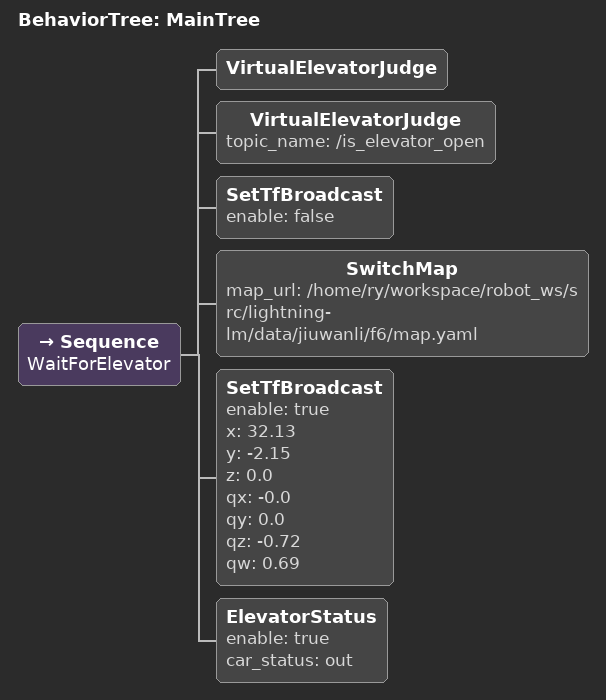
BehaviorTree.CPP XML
<root main_tree_to_execute="MainTree">
  <BehaviorTree ID="MainTree">
    <Sequence name="WaitForElevator">
      <!-- 使用默认参数 -->
      <VirtualElevatorJudge/>
      <VirtualElevatorJudge topic_name="/is_elevator_open"/>
      <SetTfBroadcast enable="false" />
      <SwitchMap map_url="/home/ry/workspace/robot_ws/src/lightning-lm/data/jiuwanli/f6/map.yaml"/>
      <SetTfBroadcast enable="true" x="32.13" y="-2.15" z="0.0" qx="-0.0" qy="0.0" qz="-0.72" qw="0.69"/>
      <ElevatorStatus enable="true"
                     car_status="out"/>
    </Sequence>
  </BehaviorTree>
</root>
